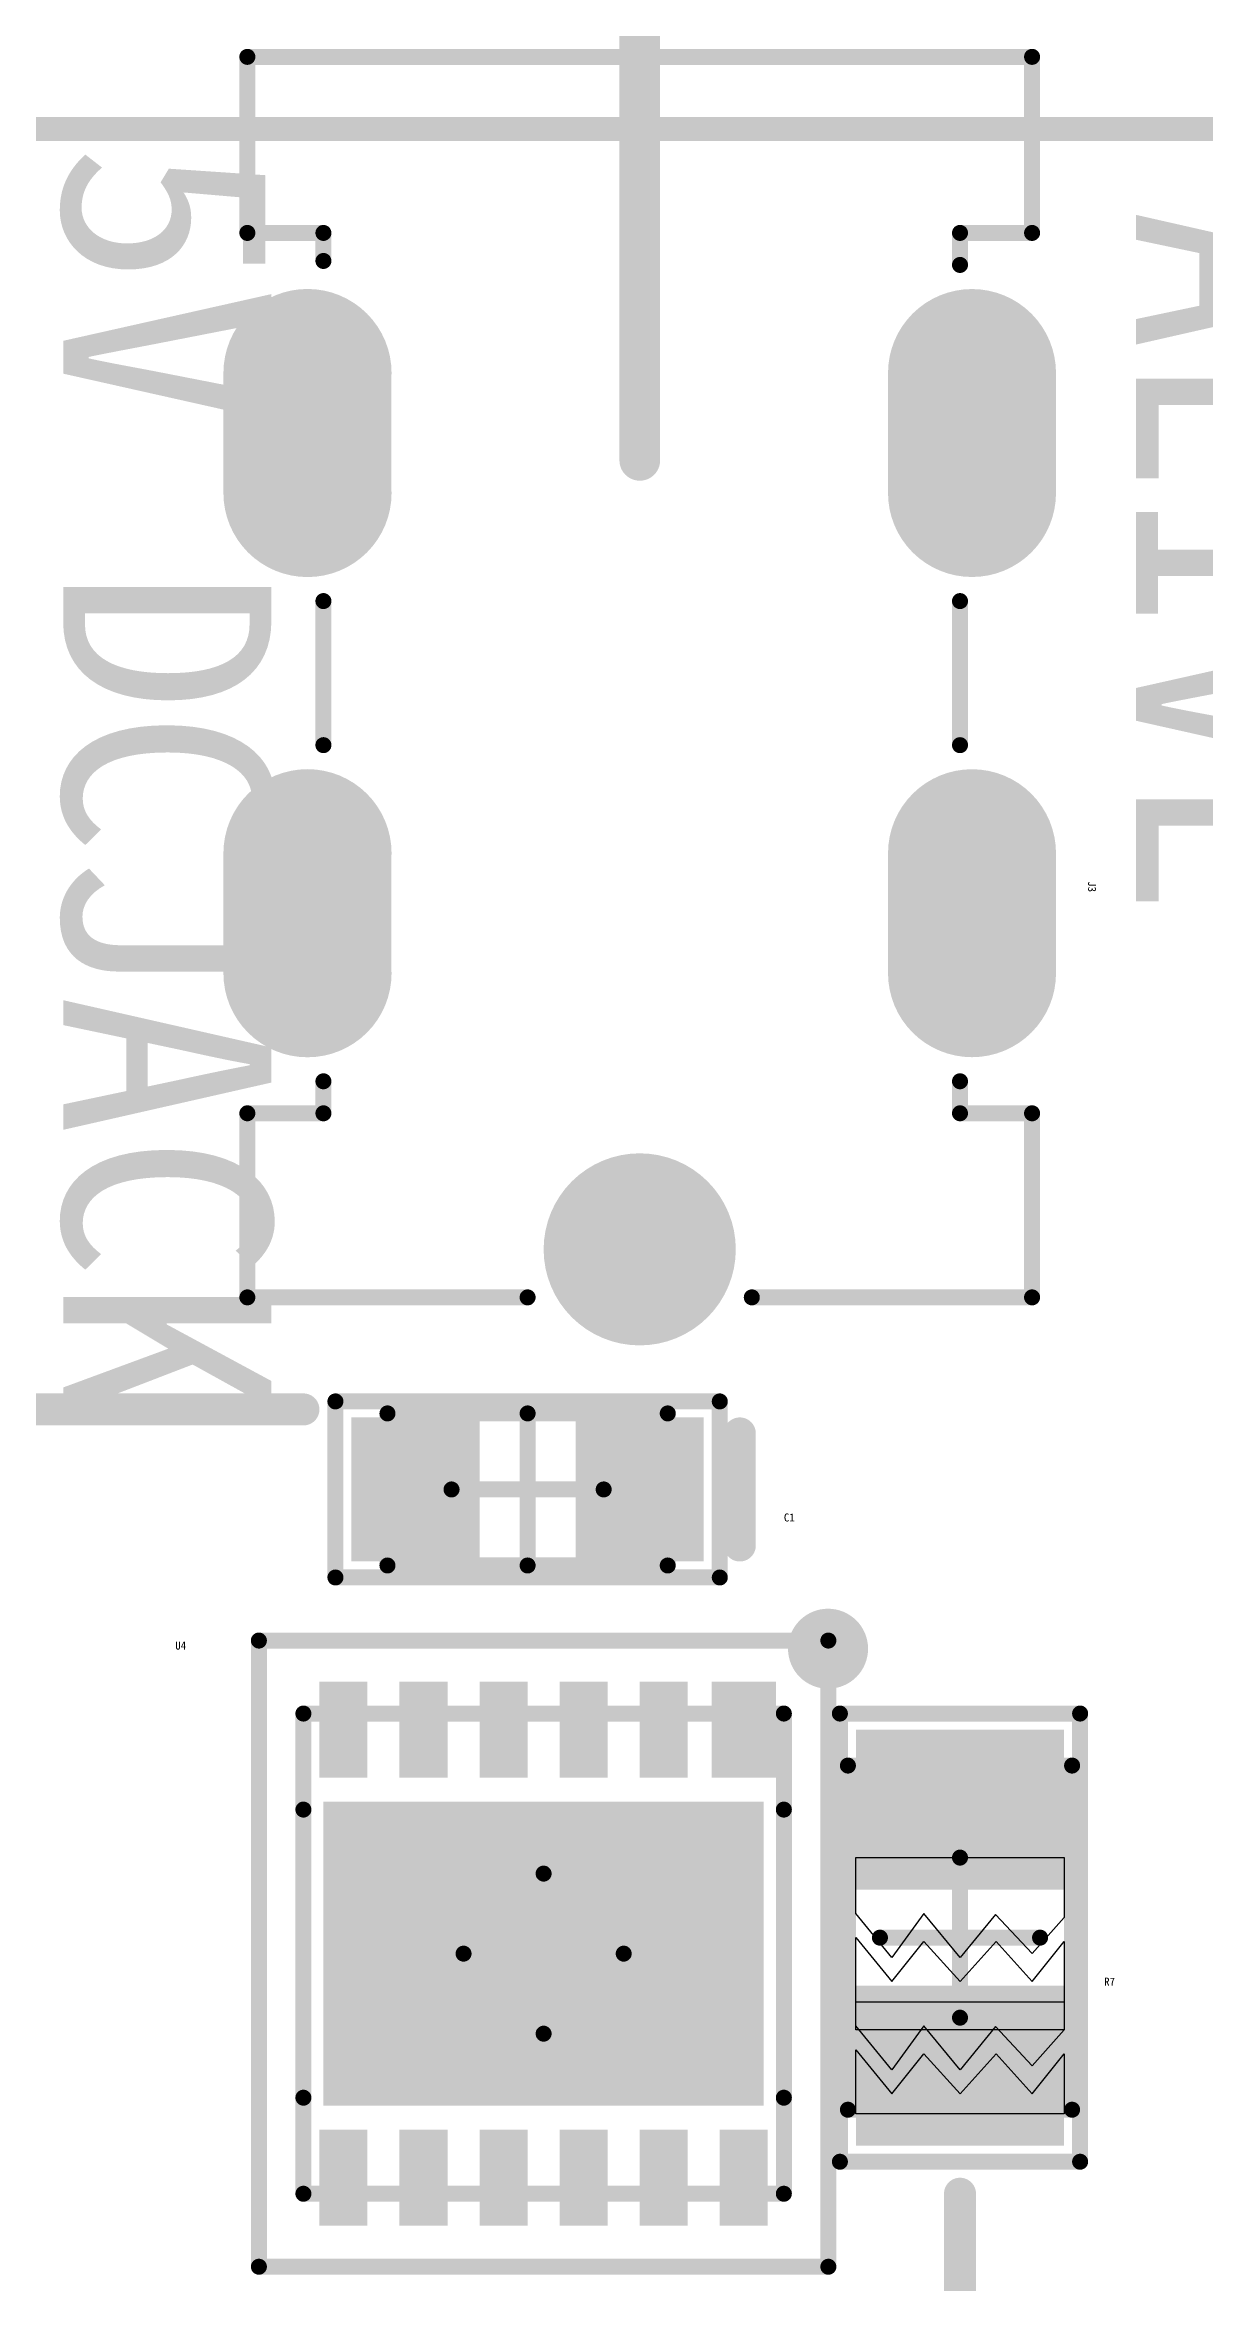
# Model space of a CAD drawing. Header units: millimetres. Extents: x 4 to 123, y 21 to 97.
# Drawn here: x 89.69 to 96.93, y 67.95 to 81.93 of the extents above; entities that cross this region are included whole.
import ezdxf

# ---------------------------------------------------------------- set-up
doc = ezdxf.new("R2010")
doc.units = ezdxf.units.MM
for name, color, linetype in [('KeepOutLayer', 6, 'Continuous'), ('Mechanical13', 56, 'Continuous'), ('Mechanical15', 56, 'Continuous'), ('Mechanical9', 56, 'Continuous'), ('TopLayer', 1, 'Continuous'), ('TopOverlay', 2, 'Continuous'), ('TopPaste', 8, 'Continuous')]:
    doc.layers.add(name, color=color, linetype=linetype)

msp = doc.modelspace()

# ---------------------------------------------------------------- linework, layer by layer
at = {"layer": 'KeepOutLayer', "const_width": 0.15}
msp.add_lwpolyline([(70.4, 81.4), (107.6, 81.4)], dxfattribs=at)
at = {"layer": 'Mechanical13', "const_width": 0.1}
for points in [[(91.825, 73.375), (93.575, 73.375)], [(91.825, 72.425), (91.825, 73.375)], [(93.575, 72.425), (93.575, 73.375)], [(91.825, 72.425), (93.575, 72.425)], [(91.3, 68.5), (91.3, 71.5)], [(91.3, 71.5), (94.3, 71.5)], [(94.3, 68.5), (94.3, 71.5)], [(94.7, 69.025), (94.7, 71.175)], [(94.7, 71.175), (96.1, 71.175)], [(96.1, 69.025), (96.1, 71.175)], [(94.7, 69.025), (96.1, 69.025)], [(91.3, 68.5), (94.3, 68.5)]]:
    msp.add_lwpolyline(points, dxfattribs=at)
at = {"layer": 'Mechanical13', "const_width": 0.05}
for points in [[(91.8, 73.375, 1), (91.85, 73.375, 1)], [(91.8, 73.375, 1), (91.85, 73.375, 1)], [(93.55, 73.375, 1), (93.6, 73.375, 1)], [(93.55, 73.375, 1), (93.6, 73.375, 1)], [(91.8, 72.425, 1), (91.85, 72.425, 1)], [(91.8, 72.425, 1), (91.85, 72.425, 1)], [(93.55, 72.425, 1), (93.6, 72.425, 1)], [(93.55, 72.425, 1), (93.6, 72.425, 1)], [(91.275, 71.5, 1), (91.325, 71.5, 1)], [(91.275, 71.5, 1), (91.325, 71.5, 1)], [(94.275, 71.5, 1), (94.325, 71.5, 1)], [(94.275, 71.5, 1), (94.325, 71.5, 1)], [(94.675, 71.175, 1), (94.725, 71.175, 1)], [(94.675, 71.175, 1), (94.725, 71.175, 1)], [(96.075, 71.175, 1), (96.125, 71.175, 1)], [(96.075, 71.175, 1), (96.125, 71.175, 1)], [(94.675, 69.025, 1), (94.725, 69.025, 1)], [(94.675, 69.025, 1), (94.725, 69.025, 1)], [(96.075, 69.025, 1), (96.125, 69.025, 1)], [(96.075, 69.025, 1), (96.125, 69.025, 1)], [(91.275, 68.5, 1), (91.325, 68.5, 1)], [(91.275, 68.5, 1), (91.325, 68.5, 1)], [(94.275, 68.5, 1), (94.325, 68.5, 1)], [(94.275, 68.5, 1), (94.325, 68.5, 1)]]:
    msp.add_lwpolyline(points, format="xyb", close=True, dxfattribs=at)
at = {"layer": 'Mechanical15', "const_width": 0.1}
for points in [[(91.5, 73.45), (93.9, 73.45)], [(91.5, 72.35), (91.5, 73.45)], [(92.7, 72.425), (92.7, 73.375)], [(93.9, 72.35), (93.9, 73.45)], [(92.225, 72.9), (93.175, 72.9)], [(91.5, 72.35), (93.9, 72.35)], [(91.022, 71.956), (94.578, 71.956)], [(91.022, 68.044), (91.022, 71.956)], [(94.578, 68.044), (94.578, 71.956)], [(94.65, 68.7), (94.65, 71.5)], [(94.65, 71.5), (96.15, 71.5)], [(96.15, 68.7), (96.15, 71.5)], [(95.4, 69.6), (95.4, 70.6)], [(92.8, 69.5), (92.8, 70.5)], [(92.3, 70), (93.3, 70)], [(94.9, 70.1), (95.9, 70.1)], [(94.65, 68.7), (96.15, 68.7)], [(91.022, 68.044), (94.578, 68.044)]]:
    msp.add_lwpolyline(points, dxfattribs=at)
at = {"layer": 'Mechanical15', "const_width": 0.05}
for points in [[(91.475, 73.45, 1), (91.525, 73.45, 1)], [(91.475, 73.45, 1), (91.525, 73.45, 1)], [(92.675, 73.375, 1), (92.725, 73.375, 1)], [(93.875, 73.45, 1), (93.925, 73.45, 1)], [(93.875, 73.45, 1), (93.925, 73.45, 1)], [(92.2, 72.9, 1), (92.25, 72.9, 1)], [(93.15, 72.9, 1), (93.2, 72.9, 1)], [(92.675, 72.425, 1), (92.725, 72.425, 1)], [(91.475, 72.35, 1), (91.525, 72.35, 1)], [(91.475, 72.35, 1), (91.525, 72.35, 1)], [(93.875, 72.35, 1), (93.925, 72.35, 1)], [(93.875, 72.35, 1), (93.925, 72.35, 1)], [(90.997, 71.956, 1), (91.047, 71.956, 1)], [(90.997, 71.956, 1), (91.047, 71.956, 1)], [(94.553, 71.956, 1), (94.603, 71.956, 1)], [(94.553, 71.956, 1), (94.603, 71.956, 1)], [(94.625, 71.5, 1), (94.675, 71.5, 1)], [(94.625, 71.5, 1), (94.675, 71.5, 1)], [(96.125, 71.5, 1), (96.175, 71.5, 1)], [(96.125, 71.5, 1), (96.175, 71.5, 1)], [(95.375, 70.6, 1), (95.425, 70.6, 1)], [(92.775, 70.5, 1), (92.825, 70.5, 1)], [(92.275, 70, 1), (92.325, 70, 1)], [(93.275, 70, 1), (93.325, 70, 1)], [(94.875, 70.1, 1), (94.925, 70.1, 1)], [(95.875, 70.1, 1), (95.925, 70.1, 1)], [(95.375, 69.6, 1), (95.425, 69.6, 1)], [(92.775, 69.5, 1), (92.825, 69.5, 1)], [(94.625, 68.7, 1), (94.675, 68.7, 1)], [(94.625, 68.7, 1), (94.675, 68.7, 1)], [(96.125, 68.7, 1), (96.175, 68.7, 1)], [(96.125, 68.7, 1), (96.175, 68.7, 1)], [(90.997, 68.044, 1), (91.047, 68.044, 1)], [(90.997, 68.044, 1), (91.047, 68.044, 1)], [(94.553, 68.044, 1), (94.603, 68.044, 1)], [(94.553, 68.044, 1), (94.603, 68.044, 1)]]:
    msp.add_lwpolyline(points, format="xyb", close=True, dxfattribs=at)
at = {"layer": 'Mechanical9', "const_width": 0.254}
msp.add_lwpolyline([(93.4, 79.329), (93.4, 85.654)], dxfattribs=at)
at = {"layer": 'Mechanical9', "const_width": 0.127}
msp.add_lwpolyline([(93.337, 79.329, 1), (93.464, 79.329, 1)], format="xyb", close=True, dxfattribs=at)
at = {"layer": 'TopLayer'}
for p, q in [((94.75, 70.6), (96.05, 70.6)), ((94.75, 70.25), (94.75, 70.6)), ((96.05, 70.6), (96.05, 70.225)), ((94.975, 69.975), (94.75, 70.25)), ((95.175, 70.25), (94.975, 69.975)), ((95.4, 69.975), (95.175, 70.25)), ((95.621, 70.245), (95.4, 69.975)), ((95.85, 70), (95.621, 70.245)), ((96.05, 70.225), (95.85, 70)), ((94.75, 69.8), (94.75, 70.1)), ((94.75, 70.1), (94.975, 69.825)), ((94.975, 69.825), (95.175, 70.075)), ((95.175, 70.075), (95.4, 69.825)), ((95.4, 69.825), (95.625, 70.075)), ((95.625, 70.075), (95.85, 69.825)), ((95.85, 69.825), (96.05, 70.075)), ((96.05, 70.075), (96.05, 69.525)), ((94.75, 69.525), (94.75, 69.8)), ((94.75, 69.8), (94.75, 69.8)), ((94.75, 69.7), (96.05, 69.7)), ((94.75, 69.55), (94.75, 69.7)), ((96.05, 69.7), (96.05, 69.525)), ((94.975, 69.275), (94.75, 69.55)), ((96.05, 69.525), (94.75, 69.525)), ((95.175, 69.55), (94.975, 69.275)), ((95.4, 69.275), (95.175, 69.55)), ((95.621, 69.545), (95.4, 69.275)), ((95.85, 69.3), (95.621, 69.545)), ((96.05, 69.525), (95.85, 69.3)), ((94.75, 69.1), (94.75, 69.4)), ((94.75, 69.4), (94.975, 69.125)), ((94.975, 69.125), (95.175, 69.375)), ((95.175, 69.375), (95.4, 69.125)), ((95.4, 69.125), (95.625, 69.375)), ((95.625, 69.375), (95.85, 69.125)), ((95.85, 69.125), (96.05, 69.375)), ((96.05, 69.375), (96.05, 69)), ((94.75, 69), (94.75, 69.1)), ((94.75, 69.1), (94.75, 69.1)), ((96.05, 69), (94.75, 69))]:
    msp.add_line(p, q, dxfattribs=at)
at = {"layer": 'TopLayer', "const_width": 1.05}
for points in [[(91.325, 79.875), (91.325, 79.125)], [(95.475, 79.875), (95.475, 79.125)], [(91.325, 76.875), (91.325, 76.125)], [(95.475, 76.875), (95.475, 76.125)]]:
    msp.add_lwpolyline(points, dxfattribs=at)
at = {"layer": 'TopLayer'}
for points, const_width in [([(91.063, 79.875, 1), (91.588, 79.875, 1)], 0.525), ([(95.213, 79.875, 1), (95.737, 79.875, 1)], 0.525), ([(91.063, 79.125, 1), (91.588, 79.125, 1)], 0.525), ([(95.213, 79.125, 1), (95.737, 79.125, 1)], 0.525), ([(91.063, 76.875, 1), (91.588, 76.875, 1)], 0.525), ([(95.213, 76.875, 1), (95.737, 76.875, 1)], 0.525), ([(91.063, 76.125, 1), (91.588, 76.125, 1)], 0.525), ([(95.213, 76.125, 1), (95.737, 76.125, 1)], 0.525), ([(93.1, 74.4, 1), (93.7, 74.4, 1)], 0.6)]:
    msp.add_lwpolyline(points, format="xyb", close=True, dxfattribs=dict(at, const_width=const_width))
for points in [[(91.6, 73.35), (91.6, 72.45), (92.4, 73.35), (92.4, 72.45)], [(93, 73.35), (93, 72.45), (93.8, 73.35), (93.8, 72.45)], [(91.7, 71.7), (91.4, 71.7), (91.7, 71.1), (91.4, 71.1)], [(92.2, 71.7), (91.9, 71.7), (92.2, 71.1), (91.9, 71.1)], [(92.7, 71.7), (92.4, 71.7), (92.7, 71.1), (92.4, 71.1)], [(93.2, 71.7), (92.9, 71.7), (93.2, 71.1), (92.9, 71.1)], [(93.7, 71.7), (93.4, 71.7), (93.7, 71.1), (93.4, 71.1)], [(94.25, 71.7), (93.85, 71.7), (94.25, 71.1), (93.85, 71.1)], [(96.05, 71.4), (94.75, 71.4), (96.05, 70.4), (94.75, 70.4)], [(91.425, 69.05), (94.175, 69.05), (91.425, 70.95), (94.175, 70.95)], [(96.05, 69.8), (94.75, 69.8), (96.05, 68.8), (94.75, 68.8)], [(91.7, 68.9), (91.4, 68.9), (91.7, 68.3), (91.4, 68.3)], [(92.2, 68.9), (91.9, 68.9), (92.2, 68.3), (91.9, 68.3)], [(92.7, 68.9), (92.4, 68.9), (92.7, 68.3), (92.4, 68.3)], [(93.2, 68.9), (92.9, 68.9), (93.2, 68.3), (92.9, 68.3)], [(93.4, 68.3), (93.7, 68.3), (93.4, 68.9), (93.7, 68.9)], [(93.9, 68.3), (94.2, 68.3), (93.9, 68.9), (94.2, 68.9)]]:
    msp.add_solid(points, dxfattribs=at)
at = {"layer": 'TopOverlay'}
for points, const_width in [([(90.95, 80.75), (90.95, 81.85)], 0.1), ([(90.95, 81.85), (95.85, 81.85)], 0.1), ([(95.85, 80.75), (95.85, 81.85)], 0.1), ([(90.95, 80.75), (91.425, 80.75)], 0.1), ([(91.425, 80.575), (91.425, 80.75)], 0.1), ([(95.4, 80.75), (95.85, 80.75)], 0.1), ([(95.4, 80.55), (95.4, 80.75)], 0.1), ([(91.425, 77.55), (91.425, 78.45)], 0.1), ([(95.4, 77.55), (95.4, 78.45)], 0.1), ([(91.425, 75.25), (91.425, 75.45)], 0.1), ([(95.4, 75.25), (95.4, 75.45)], 0.1), ([(90.95, 74.1), (90.95, 75.25)], 0.1), ([(90.95, 75.25), (91.425, 75.25)], 0.1), ([(95.4, 75.25), (95.85, 75.25)], 0.1), ([(95.85, 74.1), (95.85, 75.25)], 0.1), ([(90.95, 74.1), (92.7, 74.1)], 0.1), ([(94.1, 74.1), (95.85, 74.1)], 0.1), ([(86.4, 73.4), (91.3, 73.4)], 0.2), ([(94.025, 72.55), (94.025, 73.25)], 0.2), ([(91.3, 69.1), (91.3, 70.9)], 0.1), ([(94.3, 69.1), (94.3, 70.9)], 0.1), ([(95.4, 33.4), (95.4, 68.5)], 0.2)]:
    msp.add_lwpolyline(points, dxfattribs=dict(at, const_width=const_width))
for points, const_width in [([(90.925, 81.85, 1), (90.975, 81.85, 1)], 0.05), ([(90.925, 81.85, 1), (90.975, 81.85, 1)], 0.05), ([(95.825, 81.85, 1), (95.875, 81.85, 1)], 0.05), ([(95.825, 81.85, 1), (95.875, 81.85, 1)], 0.05), ([(90.925, 80.75, 1), (90.975, 80.75, 1)], 0.05), ([(90.925, 80.75, 1), (90.975, 80.75, 1)], 0.05), ([(91.4, 80.75, 1), (91.45, 80.75, 1)], 0.05), ([(91.4, 80.75, 1), (91.45, 80.75, 1)], 0.05), ([(95.375, 80.75, 1), (95.425, 80.75, 1)], 0.05), ([(95.375, 80.75, 1), (95.425, 80.75, 1)], 0.05), ([(95.825, 80.75, 1), (95.875, 80.75, 1)], 0.05), ([(95.825, 80.75, 1), (95.875, 80.75, 1)], 0.05), ([(91.4, 80.575, 1), (91.45, 80.575, 1)], 0.05), ([(95.375, 80.55, 1), (95.425, 80.55, 1)], 0.05), ([(91.4, 78.45, 1), (91.45, 78.45, 1)], 0.05), ([(95.375, 78.45, 1), (95.425, 78.45, 1)], 0.05), ([(91.4, 77.55, 1), (91.45, 77.55, 1)], 0.05), ([(95.375, 77.55, 1), (95.425, 77.55, 1)], 0.05), ([(91.4, 75.45, 1), (91.45, 75.45, 1)], 0.05), ([(95.375, 75.45, 1), (95.425, 75.45, 1)], 0.05), ([(90.925, 75.25, 1), (90.975, 75.25, 1)], 0.05), ([(90.925, 75.25, 1), (90.975, 75.25, 1)], 0.05), ([(91.4, 75.25, 1), (91.45, 75.25, 1)], 0.05), ([(91.4, 75.25, 1), (91.45, 75.25, 1)], 0.05), ([(95.375, 75.25, 1), (95.425, 75.25, 1)], 0.05), ([(95.375, 75.25, 1), (95.425, 75.25, 1)], 0.05), ([(95.825, 75.25, 1), (95.875, 75.25, 1)], 0.05), ([(95.825, 75.25, 1), (95.875, 75.25, 1)], 0.05), ([(90.925, 74.1, 1), (90.975, 74.1, 1)], 0.05), ([(90.925, 74.1, 1), (90.975, 74.1, 1)], 0.05), ([(92.675, 74.1, 1), (92.725, 74.1, 1)], 0.05), ([(94.075, 74.1, 1), (94.125, 74.1, 1)], 0.05), ([(95.825, 74.1, 1), (95.875, 74.1, 1)], 0.05), ([(95.825, 74.1, 1), (95.875, 74.1, 1)], 0.05), ([(91.25, 73.4, 1), (91.35, 73.4, 1)], 0.1), ([(93.975, 73.25, 1), (94.075, 73.25, 1)], 0.1), ([(93.975, 72.55, 1), (94.075, 72.55, 1)], 0.1), ([(94.701, 71.905, 1), (94.451, 71.905, 1)], 0.25), ([(94.388, 71.905, 1), (94.513, 71.905, 1)], 0.125), ([(94.639, 71.905, 1), (94.763, 71.905, 1)], 0.125), ([(91.275, 70.9, 1), (91.325, 70.9, 1)], 0.05), ([(94.275, 70.9, 1), (94.325, 70.9, 1)], 0.05), ([(91.275, 69.1, 1), (91.325, 69.1, 1)], 0.05), ([(94.275, 69.1, 1), (94.325, 69.1, 1)], 0.05), ([(95.35, 68.5, 1), (95.45, 68.5, 1)], 0.1)]:
    msp.add_lwpolyline(points, format="xyb", close=True, dxfattribs=dict(at, const_width=const_width))
at = {"layer": 'TopPaste'}
for points in [[(91.6, 73.35), (91.6, 72.45), (92.4, 73.35), (92.4, 72.45)], [(93, 73.35), (93, 72.45), (93.8, 73.35), (93.8, 72.45)], [(91.7, 71.7), (91.4, 71.7), (91.7, 71.1), (91.4, 71.1)], [(92.2, 71.7), (91.9, 71.7), (92.2, 71.1), (91.9, 71.1)], [(92.7, 71.7), (92.4, 71.7), (92.7, 71.1), (92.4, 71.1)], [(93.2, 71.7), (92.9, 71.7), (93.2, 71.1), (92.9, 71.1)], [(93.7, 71.7), (93.4, 71.7), (93.7, 71.1), (93.4, 71.1)], [(94.25, 71.7), (93.85, 71.7), (94.25, 71.1), (93.85, 71.1)], [(96.05, 71.4), (94.75, 71.4), (96.05, 70.4), (94.75, 70.4)], [(91.425, 69.05), (94.175, 69.05), (91.425, 70.95), (94.175, 70.95)], [(96.05, 69.8), (94.75, 69.8), (96.05, 68.8), (94.75, 68.8)], [(91.7, 68.9), (91.4, 68.9), (91.7, 68.3), (91.4, 68.3)], [(92.2, 68.9), (91.9, 68.9), (92.2, 68.3), (91.9, 68.3)], [(92.7, 68.9), (92.4, 68.9), (92.7, 68.3), (92.4, 68.3)], [(93.2, 68.9), (92.9, 68.9), (93.2, 68.3), (92.9, 68.3)], [(93.4, 68.3), (93.7, 68.3), (93.4, 68.9), (93.7, 68.9)], [(93.9, 68.3), (94.2, 68.3), (93.9, 68.9), (94.2, 68.9)]]:
    msp.add_solid(points, dxfattribs=at)

# ---------------------------------------------------------------- texts
at = {"layer": 'TopOverlay'}
for s, height, p in [('5V DCJACK', 1.3, (89.8, 81.3)), ('ALIVE', 1.3, (96.5, 80.9)), ('J3', 0.05, (96.2, 76.7))]:
    msp.add_text(s, height=height, rotation=270, dxfattribs=at).set_placement(p)
for s, p in [('C1', (94.3, 72.7)), ('U4', (90.5, 71.9)), ('R7', (96.3, 69.8))]:
    msp.add_text(s, height=0.05, dxfattribs=at).set_placement(p)

doc.saveas('drawing.dxf')
